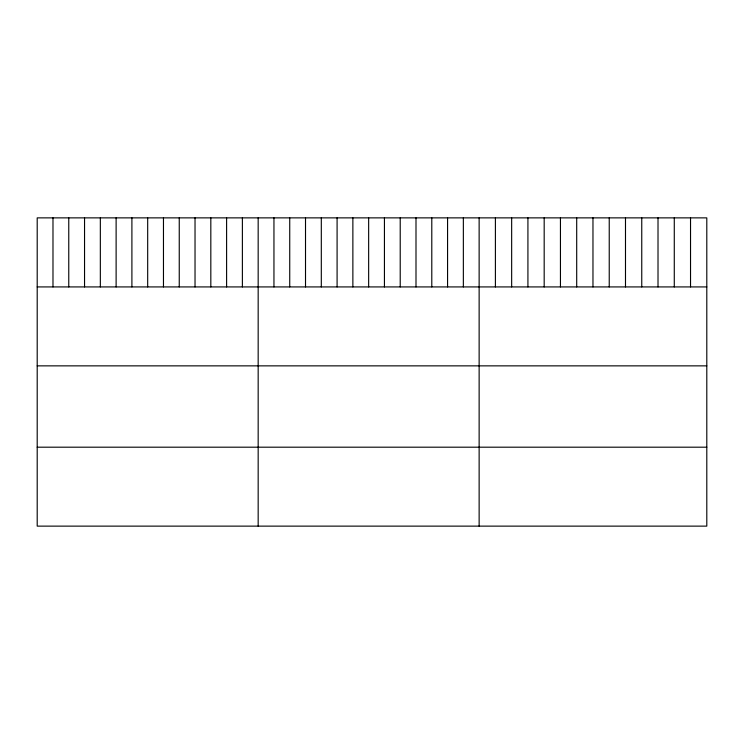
<?xml version="1.0" encoding="UTF-8"?>
<svg xmlns="http://www.w3.org/2000/svg" width="744" height="744" viewBox="0 0 744 744"><rect width="100%" height="100%" fill="white"/><g stroke="black" fill="none" stroke-linecap="round" stroke-linejoin="round"><path stroke-width="1.12" d="M706.8 286.924L706.8 526.129L37.2 526.129L37.2 217.871L706.8 217.871L706.8 286.924L37.2 286.924M37.2 365.862L706.8 365.862M37.2 447.191L706.8 447.191M690.534 217.871L690.534 286.924M674.278 217.871L674.278 286.924M658.012 217.871L658.012 286.924M641.756 217.871L641.756 286.924M625.49 217.871L625.49 286.924M609.234 217.871L609.234 286.924M592.968 217.871L592.968 286.924M576.702 217.871L576.702 286.924M560.446 217.871L560.446 286.924M544.18 217.871L544.18 286.924M527.924 217.871L527.924 286.924M511.658 217.871L511.658 286.924M495.402 217.871L495.402 286.924M479.136 217.871L479.136 526.129M463.354 217.871L463.354 286.924M447.572 217.871L447.572 286.924M431.79 217.871L431.79 286.924M415.998 217.871L415.998 286.924M400.216 217.871L400.216 286.924M384.434 217.871L384.434 286.924M368.652 217.871L368.652 286.924M352.87 217.871L352.87 286.924M337.088 217.871L337.088 286.924M321.306 217.871L321.306 286.924M305.514 217.871L305.514 286.924M289.732 217.871L289.732 286.924M273.95 217.871L273.95 286.924M258.168 217.871L258.168 526.129M242.386 217.871L242.386 286.924M226.604 217.871L226.604 286.924M210.822 217.871L210.822 286.924M195.03 217.871L195.03 286.924M179.248 217.871L179.248 286.924M163.466 217.871L163.466 286.924M147.684 217.871L147.684 286.924M131.902 217.871L131.902 286.924M116.12 217.871L116.12 286.924M100.338 217.871L100.338 286.924M84.546 217.871L84.546 286.924M68.764 217.871L68.764 286.924M52.982 217.871L52.982 286.924"/></g></svg>
